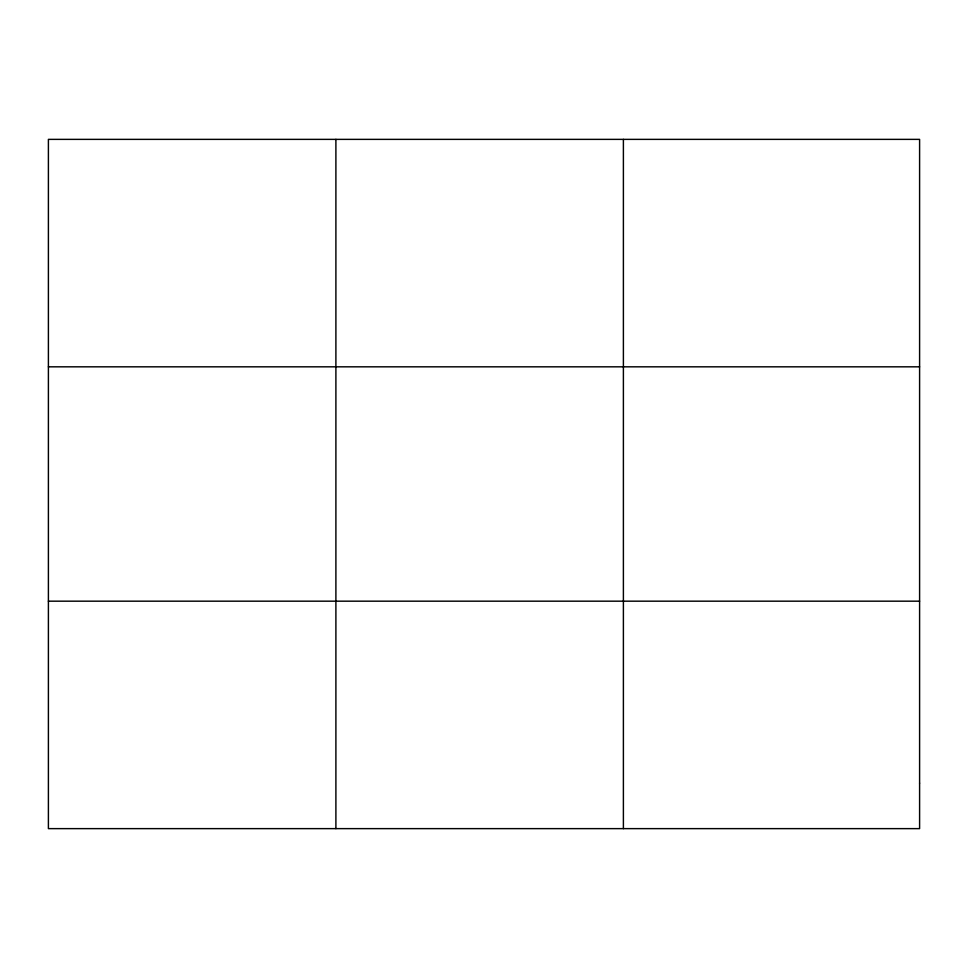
<?xml version="1.0" encoding="UTF-8"?>
<svg xmlns="http://www.w3.org/2000/svg" width="968" height="968" viewBox="0 0 968 968"><rect width="100%" height="100%" fill="white"/><g stroke="black" fill="none" stroke-linecap="round" stroke-linejoin="round"><path stroke-width="1.45" d="M335.896 139.368L335.896 828.632M623.392 139.368L623.392 828.632M48.4 366.824L919.6 366.824M48.4 601.176L919.6 601.176M919.6 783.148L919.6 828.632L48.4 828.632L48.4 139.368L919.6 139.368L919.6 783.148"/></g></svg>
